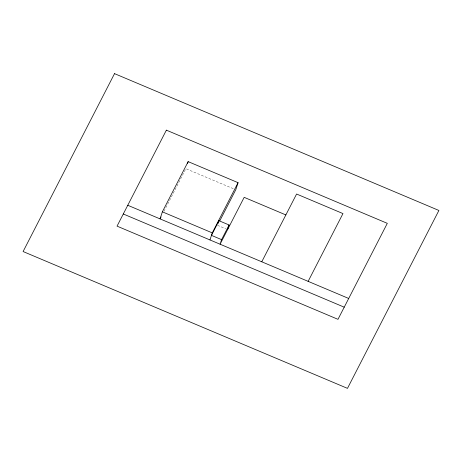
<?xml version="1.0" encoding="UTF-8"?>
<svg xmlns="http://www.w3.org/2000/svg" width="462" height="462" viewBox="0 0 462 462"><rect width="100%" height="100%" fill="white"/><g stroke="black" fill="none" stroke-linecap="round" stroke-linejoin="round"><path stroke-width="0.35" stroke-dasharray="2.31 1.73" d="M163.987 211.267L185.868 168.688L233.807 188.906M217.498 225.3L225.716 228.765"/><path stroke-width="0.69" d="M219.773 220.876L235.776 189.738L238.069 182.675L188.161 161.625L162.364 211.827L160.066 218.896L161.047 216.984M187.537 163.548L188.161 161.625M209.973 239.945L212.272 232.883L238.069 182.675M218.139 223.342L218.988 220.72L229.1 224.988L227.61 229.568M229.1 224.988L221.575 239.634L220.085 244.207L244.173 197.343L285.857 214.928M218.988 220.72L211.463 235.366L221.575 239.634M261.769 261.792L296.598 194.023L342.966 213.583L308.137 281.352M162.364 211.827L212.272 232.883M127.772 205.272L348.7 298.464M123.29 213.987L344.225 307.178M114.524 73.637L23.1 251.536L347.476 388.363L438.9 210.464L114.524 73.637M166.378 130.151L117.048 226.137L337.982 319.329L387.306 223.342L166.378 130.151"/></g></svg>
